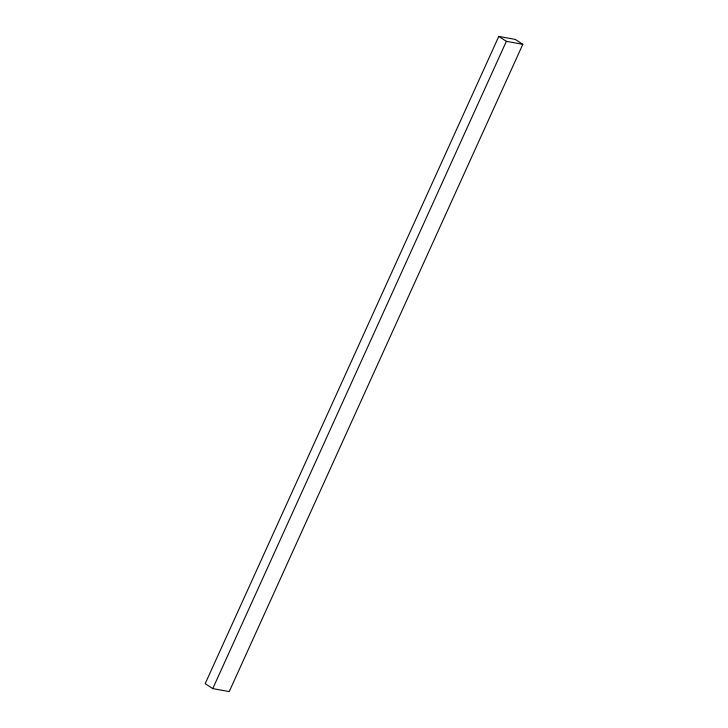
<?xml version="1.0" encoding="UTF-8"?>
<svg xmlns="http://www.w3.org/2000/svg" width="728" height="728" viewBox="0 0 728 728"><rect width="100%" height="100%" fill="white"/><g stroke="black" fill="none" stroke-linecap="round" stroke-linejoin="round"><path stroke-width="1.09" d="M498.789 36.4L205.178 683.665L212.758 688.588L229.211 691.6L522.822 44.335L515.242 39.412L498.789 36.4L506.37 41.323L522.822 44.335M212.758 688.588L506.37 41.323"/></g></svg>
